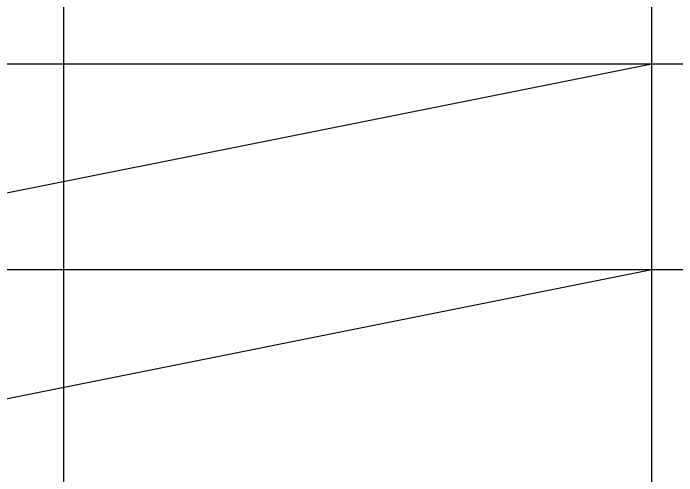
# Model space of a CAD drawing. Extents: x 238398 to 585159, y -66832 to 191741.
# Drawn here: x 526463 to 528719, y 23980 to 25553 of the extents above; entities that cross this region are included whole.
import ezdxf
from ezdxf.enums import TextEntityAlignment as Align

# ---------------------------------------------------------------- set-up
doc = ezdxf.new("R2010")
doc.units = 0
doc.header["$LTSCALE"] = 1000
doc.header["$MEASUREMENT"] = 0
doc.styles.add('TK', font='GEDITXT.SHX', dxfattribs={"width": 0.85, "height": 3.5, "bigfont": 'hztxt1.shx'})

# ---------------------------------------------------------------- blocks, each defined once
blk = doc.blocks.new('GEDI_TQ_2012')
at = {"color": 2}
for p, q in [((-155, 0), (-155, 28)), ((-135, 0), (-135, 28)), ((-90, 21), (-180, 21)), ((0, 14), (-170, 14))]:
    blk.add_line(p, q, dxfattribs=at)
blk = doc.blocks.new('CEEC_TK_A1_V')
blk.add_blockref('GEDI_TQ_2012', (584, 10))
at = {"style": 'TK', "width": 0.85}
for tag, height, p in [('PROJECTNAME', 4.75, (529, 44)), ('PHASE', 4, (571, 44)), ('DRAWINGNAME', 4.75, (539, 31))]:
    blk.add_attdef(tag, text='', height=height, dxfattribs=at).set_placement(p, align=Align.MIDDLE_CENTER)
for tag, p, height in [('APPROVE', (416, 32.75), 3.5), ('DESIGN', (461, 32.75), 3.5), ('REVIEW1', (416, 25.75), 3.5), ('DRAW', (461, 25.75), 3.5), ('DRAWINGNUMBER', (511, 18.5), 4), ('REVIEW2', (416, 18.75), 3.5), ('PROPORTION', (461, 18.75), 3.5), ('CHECK', (416, 11.75), 3.5), ('DATE', (461, 11.75), 3.5), ('VERSION', (577, 11.75), 3.5)]:
    blk.add_attdef(tag, p, '', height=height, dxfattribs=at)

msp = doc.modelspace()

# ---------------------------------------------------------------- linework, layer by layer
for points in [[(528634.5, 25380.2), (525134.5, 24680.2)], [(528634.5, 24680.2), (525134.5, 23980.2)]]:
    msp.add_lwpolyline(points)

# ---------------------------------------------------------------- block references
at = {"xscale": 100, "yscale": 100, "zscale": 100}
msp.add_blockref('CEEC_TK_A1_V', (483734.5, 22280.2), dxfattribs=at)

doc.saveas('drawing.dxf')
